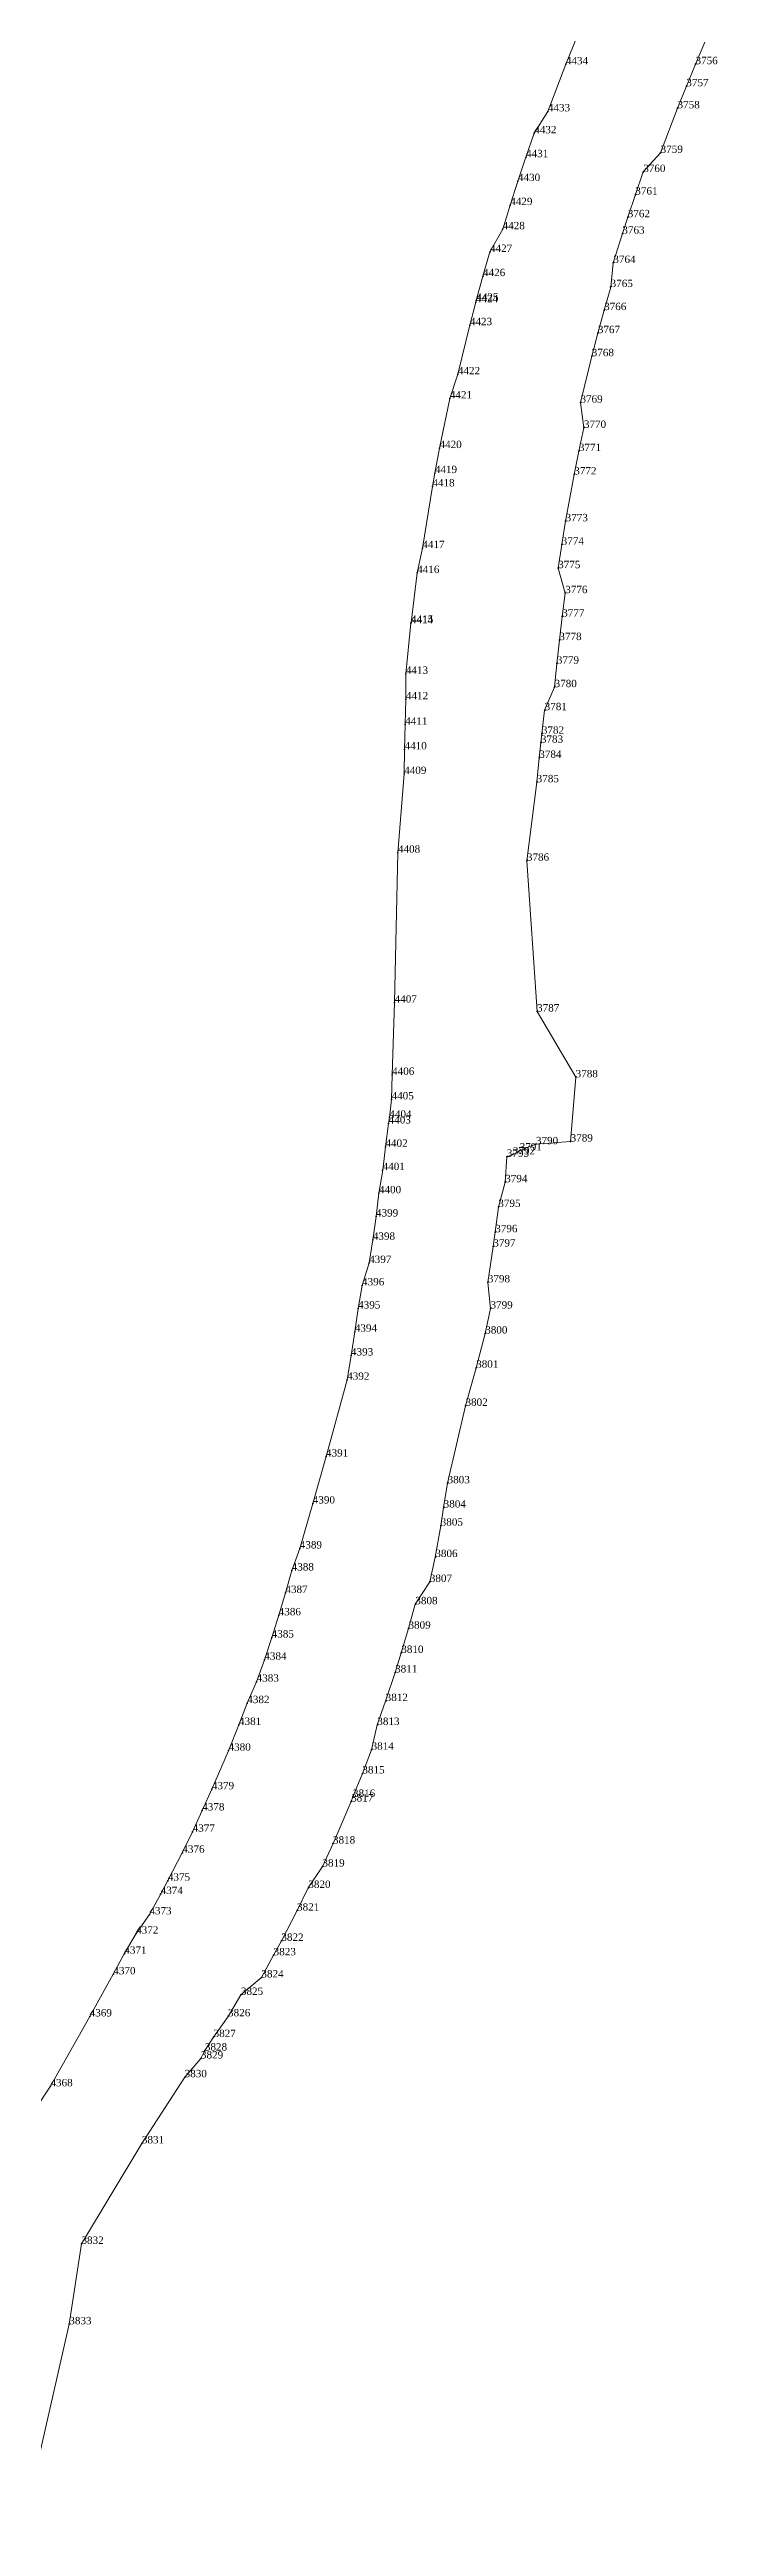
# Model space of a CAD drawing. Header units: metres. Extents: x 543554 to 549226, y 1840763 to 1844579.
# Drawn here: x 548434.5 to 548489, y 1841430.2 to 1841632.3 of the extents above; entities that cross this region are included whole.
import ezdxf

# ---------------------------------------------------------------- set-up
doc = ezdxf.new("R2010")
doc.units = ezdxf.units.M
doc.header["$MEASUREMENT"] = 0
for name, color, linetype, lineweight in [('Level 12', 7, 'Continuous', 0), ('Level 30', 7, 'Continuous', 0), ('Level 7', 7, 'Continuous', 0)]:
    doc.layers.add(name, color=color, linetype=linetype, lineweight=lineweight)
doc.styles.add('Style-Vntime', font='Vntime.shx')

# ---------------------------------------------------------------- blocks, each defined once
blk = doc.blocks.new('DDCT')
at = {"layer": 'Level 7', "color": 3, "linetype": 'Continuous', "lineweight": 30}
blk.add_point((0, 0), dxfattribs=at)
blk = doc.blocks.new('SHMIA_3755')
at = {"layer": 'Level 12', "color": 2, "linetype": 'Continuous', "lineweight": 0, "style": 'Style-Vntime'}
blk.add_text('3756', height=0.6, dxfattribs=at).set_placement((0, 0))
blk = doc.blocks.new('SHMIA_3756')
at = {"layer": 'Level 12', "color": 2, "linetype": 'Continuous', "lineweight": 0, "style": 'Style-Vntime'}
blk.add_text('3757', height=0.6, dxfattribs=at).set_placement((0, 0))
blk = doc.blocks.new('SHMIA_3757')
at = {"layer": 'Level 12', "color": 2, "linetype": 'Continuous', "lineweight": 0, "style": 'Style-Vntime'}
blk.add_text('3758', height=0.6, dxfattribs=at).set_placement((0, 0))
blk = doc.blocks.new('SHMIA_3758')
at = {"layer": 'Level 12', "color": 2, "linetype": 'Continuous', "lineweight": 0, "style": 'Style-Vntime'}
blk.add_text('3759', height=0.6, dxfattribs=at).set_placement((0, 0))
blk = doc.blocks.new('SHMIA_3759')
at = {"layer": 'Level 12', "color": 2, "linetype": 'Continuous', "lineweight": 0, "style": 'Style-Vntime'}
blk.add_text('3760', height=0.6, dxfattribs=at).set_placement((0, 0))
blk = doc.blocks.new('SHMIA_3760')
at = {"layer": 'Level 12', "color": 2, "linetype": 'Continuous', "lineweight": 0, "style": 'Style-Vntime'}
blk.add_text('3761', height=0.6, dxfattribs=at).set_placement((0, 0))
blk = doc.blocks.new('SHMIA_3761')
at = {"layer": 'Level 12', "color": 2, "linetype": 'Continuous', "lineweight": 0, "style": 'Style-Vntime'}
blk.add_text('3762', height=0.6, dxfattribs=at).set_placement((0, 0))
blk = doc.blocks.new('SHMIA_3762')
at = {"layer": 'Level 12', "color": 2, "linetype": 'Continuous', "lineweight": 0, "style": 'Style-Vntime'}
blk.add_text('3763', height=0.6, dxfattribs=at).set_placement((0, 0))
blk = doc.blocks.new('SHMIA_3763')
at = {"layer": 'Level 12', "color": 2, "linetype": 'Continuous', "lineweight": 0, "style": 'Style-Vntime'}
blk.add_text('3764', height=0.6, dxfattribs=at).set_placement((0, 0))
blk = doc.blocks.new('SHMIA_3764')
at = {"layer": 'Level 12', "color": 2, "linetype": 'Continuous', "lineweight": 0, "style": 'Style-Vntime'}
blk.add_text('3765', height=0.6, dxfattribs=at).set_placement((0, 0))
blk = doc.blocks.new('SHMIA_3765')
at = {"layer": 'Level 12', "color": 2, "linetype": 'Continuous', "lineweight": 0, "style": 'Style-Vntime'}
blk.add_text('3766', height=0.6, dxfattribs=at).set_placement((0, 0))
blk = doc.blocks.new('SHMIA_3766')
at = {"layer": 'Level 12', "color": 2, "linetype": 'Continuous', "lineweight": 0, "style": 'Style-Vntime'}
blk.add_text('3767', height=0.6, dxfattribs=at).set_placement((0, 0))
blk = doc.blocks.new('SHMIA_3767')
at = {"layer": 'Level 12', "color": 2, "linetype": 'Continuous', "lineweight": 0, "style": 'Style-Vntime'}
blk.add_text('3768', height=0.6, dxfattribs=at).set_placement((0, 0))
blk = doc.blocks.new('SHMIA_3768')
at = {"layer": 'Level 12', "color": 2, "linetype": 'Continuous', "lineweight": 0, "style": 'Style-Vntime'}
blk.add_text('3769', height=0.6, dxfattribs=at).set_placement((0, 0))
blk = doc.blocks.new('SHMIA_3769')
at = {"layer": 'Level 12', "color": 2, "linetype": 'Continuous', "lineweight": 0, "style": 'Style-Vntime'}
blk.add_text('3770', height=0.6, dxfattribs=at).set_placement((0, 0))
blk = doc.blocks.new('SHMIA_3770')
at = {"layer": 'Level 12', "color": 2, "linetype": 'Continuous', "lineweight": 0, "style": 'Style-Vntime'}
blk.add_text('3771', height=0.6, dxfattribs=at).set_placement((0, 0))
blk = doc.blocks.new('SHMIA_3771')
at = {"layer": 'Level 12', "color": 2, "linetype": 'Continuous', "lineweight": 0, "style": 'Style-Vntime'}
blk.add_text('3772', height=0.6, dxfattribs=at).set_placement((0, 0))
blk = doc.blocks.new('SHMIA_3772')
at = {"layer": 'Level 12', "color": 2, "linetype": 'Continuous', "lineweight": 0, "style": 'Style-Vntime'}
blk.add_text('3773', height=0.6, dxfattribs=at).set_placement((0, 0))
blk = doc.blocks.new('SHMIA_3773')
at = {"layer": 'Level 12', "color": 2, "linetype": 'Continuous', "lineweight": 0, "style": 'Style-Vntime'}
blk.add_text('3774', height=0.6, dxfattribs=at).set_placement((0, 0))
blk = doc.blocks.new('SHMIA_3774')
at = {"layer": 'Level 12', "color": 2, "linetype": 'Continuous', "lineweight": 0, "style": 'Style-Vntime'}
blk.add_text('3775', height=0.6, dxfattribs=at).set_placement((0, 0))
blk = doc.blocks.new('SHMIA_3775')
at = {"layer": 'Level 12', "color": 2, "linetype": 'Continuous', "lineweight": 0, "style": 'Style-Vntime'}
blk.add_text('3776', height=0.6, dxfattribs=at).set_placement((0, 0))
blk = doc.blocks.new('SHMIA_3776')
at = {"layer": 'Level 12', "color": 2, "linetype": 'Continuous', "lineweight": 0, "style": 'Style-Vntime'}
blk.add_text('3777', height=0.6, dxfattribs=at).set_placement((0, 0))
blk = doc.blocks.new('SHMIA_3777')
at = {"layer": 'Level 12', "color": 2, "linetype": 'Continuous', "lineweight": 0, "style": 'Style-Vntime'}
blk.add_text('3778', height=0.6, dxfattribs=at).set_placement((0, 0))
blk = doc.blocks.new('SHMIA_3778')
at = {"layer": 'Level 12', "color": 2, "linetype": 'Continuous', "lineweight": 0, "style": 'Style-Vntime'}
blk.add_text('3779', height=0.6, dxfattribs=at).set_placement((0, 0))
blk = doc.blocks.new('SHMIA_3779')
at = {"layer": 'Level 12', "color": 2, "linetype": 'Continuous', "lineweight": 0, "style": 'Style-Vntime'}
blk.add_text('3780', height=0.6, dxfattribs=at).set_placement((0, 0))
blk = doc.blocks.new('SHMIA_3780')
at = {"layer": 'Level 12', "color": 2, "linetype": 'Continuous', "lineweight": 0, "style": 'Style-Vntime'}
blk.add_text('3781', height=0.6, dxfattribs=at).set_placement((0, 0))
blk = doc.blocks.new('SHMIA_3781')
at = {"layer": 'Level 12', "color": 2, "linetype": 'Continuous', "lineweight": 0, "style": 'Style-Vntime'}
blk.add_text('3782', height=0.6, dxfattribs=at).set_placement((0, 0))
blk = doc.blocks.new('SHMIA_3782')
at = {"layer": 'Level 12', "color": 2, "linetype": 'Continuous', "lineweight": 0, "style": 'Style-Vntime'}
blk.add_text('3783', height=0.6, dxfattribs=at).set_placement((0, 0))
blk = doc.blocks.new('SHMIA_3783')
at = {"layer": 'Level 12', "color": 2, "linetype": 'Continuous', "lineweight": 0, "style": 'Style-Vntime'}
blk.add_text('3784', height=0.6, dxfattribs=at).set_placement((0, 0))
blk = doc.blocks.new('SHMIA_3784')
at = {"layer": 'Level 12', "color": 2, "linetype": 'Continuous', "lineweight": 0, "style": 'Style-Vntime'}
blk.add_text('3785', height=0.6, dxfattribs=at).set_placement((0, 0))
blk = doc.blocks.new('SHMIA_3785')
at = {"layer": 'Level 12', "color": 2, "linetype": 'Continuous', "lineweight": 0, "style": 'Style-Vntime'}
blk.add_text('3786', height=0.6, dxfattribs=at).set_placement((0, 0))
blk = doc.blocks.new('SHMIA_3786')
at = {"layer": 'Level 12', "color": 2, "linetype": 'Continuous', "lineweight": 0, "style": 'Style-Vntime'}
blk.add_text('3787', height=0.6, dxfattribs=at).set_placement((0, 0))
blk = doc.blocks.new('SHMIA_3787')
at = {"layer": 'Level 12', "color": 2, "linetype": 'Continuous', "lineweight": 0, "style": 'Style-Vntime'}
blk.add_text('3788', height=0.6, dxfattribs=at).set_placement((0, 0))
blk = doc.blocks.new('SHMIA_3788')
at = {"layer": 'Level 12', "color": 2, "linetype": 'Continuous', "lineweight": 0, "style": 'Style-Vntime'}
blk.add_text('3789', height=0.6, dxfattribs=at).set_placement((0, 0))
blk = doc.blocks.new('SHMIA_3789')
at = {"layer": 'Level 12', "color": 2, "linetype": 'Continuous', "lineweight": 0, "style": 'Style-Vntime'}
blk.add_text('3790', height=0.6, dxfattribs=at).set_placement((0, 0))
blk = doc.blocks.new('SHMIA_3790')
at = {"layer": 'Level 12', "color": 2, "linetype": 'Continuous', "lineweight": 0, "style": 'Style-Vntime'}
blk.add_text('3791', height=0.6, dxfattribs=at).set_placement((0, 0))
blk = doc.blocks.new('SHMIA_3791')
at = {"layer": 'Level 12', "color": 2, "linetype": 'Continuous', "lineweight": 0, "style": 'Style-Vntime'}
blk.add_text('3792', height=0.6, dxfattribs=at).set_placement((0, 0))
blk = doc.blocks.new('SHMIA_3792')
at = {"layer": 'Level 12', "color": 2, "linetype": 'Continuous', "lineweight": 0, "style": 'Style-Vntime'}
blk.add_text('3793', height=0.6, dxfattribs=at).set_placement((0, 0))
blk = doc.blocks.new('SHMIA_3793')
at = {"layer": 'Level 12', "color": 2, "linetype": 'Continuous', "lineweight": 0, "style": 'Style-Vntime'}
blk.add_text('3794', height=0.6, dxfattribs=at).set_placement((0, 0))
blk = doc.blocks.new('SHMIA_3794')
at = {"layer": 'Level 12', "color": 2, "linetype": 'Continuous', "lineweight": 0, "style": 'Style-Vntime'}
blk.add_text('3795', height=0.6, dxfattribs=at).set_placement((0, 0))
blk = doc.blocks.new('SHMIA_3795')
at = {"layer": 'Level 12', "color": 2, "linetype": 'Continuous', "lineweight": 0, "style": 'Style-Vntime'}
blk.add_text('3796', height=0.6, dxfattribs=at).set_placement((0, 0))
blk = doc.blocks.new('SHMIA_3796')
at = {"layer": 'Level 12', "color": 2, "linetype": 'Continuous', "lineweight": 0, "style": 'Style-Vntime'}
blk.add_text('3797', height=0.6, dxfattribs=at).set_placement((0, 0))
blk = doc.blocks.new('SHMIA_3797')
at = {"layer": 'Level 12', "color": 2, "linetype": 'Continuous', "lineweight": 0, "style": 'Style-Vntime'}
blk.add_text('3798', height=0.6, dxfattribs=at).set_placement((0, 0))
blk = doc.blocks.new('SHMIA_3798')
at = {"layer": 'Level 12', "color": 2, "linetype": 'Continuous', "lineweight": 0, "style": 'Style-Vntime'}
blk.add_text('3799', height=0.6, dxfattribs=at).set_placement((0, 0))
blk = doc.blocks.new('SHMIA_3799')
at = {"layer": 'Level 12', "color": 2, "linetype": 'Continuous', "lineweight": 0, "style": 'Style-Vntime'}
blk.add_text('3800', height=0.6, dxfattribs=at).set_placement((0, 0))
blk = doc.blocks.new('SHMIA_3800')
at = {"layer": 'Level 12', "color": 2, "linetype": 'Continuous', "lineweight": 0, "style": 'Style-Vntime'}
blk.add_text('3801', height=0.6, dxfattribs=at).set_placement((0, 0))
blk = doc.blocks.new('SHMIA_3801')
at = {"layer": 'Level 12', "color": 2, "linetype": 'Continuous', "lineweight": 0, "style": 'Style-Vntime'}
blk.add_text('3802', height=0.6, dxfattribs=at).set_placement((0, 0))
blk = doc.blocks.new('SHMIA_3802')
at = {"layer": 'Level 12', "color": 2, "linetype": 'Continuous', "lineweight": 0, "style": 'Style-Vntime'}
blk.add_text('3803', height=0.6, dxfattribs=at).set_placement((0, 0))
blk = doc.blocks.new('SHMIA_3803')
at = {"layer": 'Level 12', "color": 2, "linetype": 'Continuous', "lineweight": 0, "style": 'Style-Vntime'}
blk.add_text('3804', height=0.6, dxfattribs=at).set_placement((0, 0))
blk = doc.blocks.new('SHMIA_3804')
at = {"layer": 'Level 12', "color": 2, "linetype": 'Continuous', "lineweight": 0, "style": 'Style-Vntime'}
blk.add_text('3805', height=0.6, dxfattribs=at).set_placement((0, 0))
blk = doc.blocks.new('SHMIA_3805')
at = {"layer": 'Level 12', "color": 2, "linetype": 'Continuous', "lineweight": 0, "style": 'Style-Vntime'}
blk.add_text('3806', height=0.6, dxfattribs=at).set_placement((0, 0))
blk = doc.blocks.new('SHMIA_3806')
at = {"layer": 'Level 12', "color": 2, "linetype": 'Continuous', "lineweight": 0, "style": 'Style-Vntime'}
blk.add_text('3807', height=0.6, dxfattribs=at).set_placement((0, 0))
blk = doc.blocks.new('SHMIA_3807')
at = {"layer": 'Level 12', "color": 2, "linetype": 'Continuous', "lineweight": 0, "style": 'Style-Vntime'}
blk.add_text('3808', height=0.6, dxfattribs=at).set_placement((0, 0))
blk = doc.blocks.new('SHMIA_3808')
at = {"layer": 'Level 12', "color": 2, "linetype": 'Continuous', "lineweight": 0, "style": 'Style-Vntime'}
blk.add_text('3809', height=0.6, dxfattribs=at).set_placement((0, 0))
blk = doc.blocks.new('SHMIA_3809')
at = {"layer": 'Level 12', "color": 2, "linetype": 'Continuous', "lineweight": 0, "style": 'Style-Vntime'}
blk.add_text('3810', height=0.6, dxfattribs=at).set_placement((0, 0))
blk = doc.blocks.new('SHMIA_3810')
at = {"layer": 'Level 12', "color": 2, "linetype": 'Continuous', "lineweight": 0, "style": 'Style-Vntime'}
blk.add_text('3811', height=0.6, dxfattribs=at).set_placement((0, 0))
blk = doc.blocks.new('SHMIA_3811')
at = {"layer": 'Level 12', "color": 2, "linetype": 'Continuous', "lineweight": 0, "style": 'Style-Vntime'}
blk.add_text('3812', height=0.6, dxfattribs=at).set_placement((0, 0))
blk = doc.blocks.new('SHMIA_3812')
at = {"layer": 'Level 12', "color": 2, "linetype": 'Continuous', "lineweight": 0, "style": 'Style-Vntime'}
blk.add_text('3813', height=0.6, dxfattribs=at).set_placement((0, 0))
blk = doc.blocks.new('SHMIA_3813')
at = {"layer": 'Level 12', "color": 2, "linetype": 'Continuous', "lineweight": 0, "style": 'Style-Vntime'}
blk.add_text('3814', height=0.6, dxfattribs=at).set_placement((0, 0))
blk = doc.blocks.new('SHMIA_3814')
at = {"layer": 'Level 12', "color": 2, "linetype": 'Continuous', "lineweight": 0, "style": 'Style-Vntime'}
blk.add_text('3815', height=0.6, dxfattribs=at).set_placement((0, 0))
blk = doc.blocks.new('SHMIA_3815')
at = {"layer": 'Level 12', "color": 2, "linetype": 'Continuous', "lineweight": 0, "style": 'Style-Vntime'}
blk.add_text('3816', height=0.6, dxfattribs=at).set_placement((0, 0))
blk = doc.blocks.new('SHMIA_3816')
at = {"layer": 'Level 12', "color": 2, "linetype": 'Continuous', "lineweight": 0, "style": 'Style-Vntime'}
blk.add_text('3817', height=0.6, dxfattribs=at).set_placement((0, 0))
blk = doc.blocks.new('SHMIA_3817')
at = {"layer": 'Level 12', "color": 2, "linetype": 'Continuous', "lineweight": 0, "style": 'Style-Vntime'}
blk.add_text('3818', height=0.6, dxfattribs=at).set_placement((0, 0))
blk = doc.blocks.new('SHMIA_3818')
at = {"layer": 'Level 12', "color": 2, "linetype": 'Continuous', "lineweight": 0, "style": 'Style-Vntime'}
blk.add_text('3819', height=0.6, dxfattribs=at).set_placement((0, 0))
blk = doc.blocks.new('SHMIA_3819')
at = {"layer": 'Level 12', "color": 2, "linetype": 'Continuous', "lineweight": 0, "style": 'Style-Vntime'}
blk.add_text('3820', height=0.6, dxfattribs=at).set_placement((0, 0))
blk = doc.blocks.new('SHMIA_3820')
at = {"layer": 'Level 12', "color": 2, "linetype": 'Continuous', "lineweight": 0, "style": 'Style-Vntime'}
blk.add_text('3821', height=0.6, dxfattribs=at).set_placement((0, 0))
blk = doc.blocks.new('SHMIA_3821')
at = {"layer": 'Level 12', "color": 2, "linetype": 'Continuous', "lineweight": 0, "style": 'Style-Vntime'}
blk.add_text('3822', height=0.6, dxfattribs=at).set_placement((0, 0))
blk = doc.blocks.new('SHMIA_3822')
at = {"layer": 'Level 12', "color": 2, "linetype": 'Continuous', "lineweight": 0, "style": 'Style-Vntime'}
blk.add_text('3823', height=0.6, dxfattribs=at).set_placement((0, 0))
blk = doc.blocks.new('SHMIA_3823')
at = {"layer": 'Level 12', "color": 2, "linetype": 'Continuous', "lineweight": 0, "style": 'Style-Vntime'}
blk.add_text('3824', height=0.6, dxfattribs=at).set_placement((0, 0))
blk = doc.blocks.new('SHMIA_3824')
at = {"layer": 'Level 12', "color": 2, "linetype": 'Continuous', "lineweight": 0, "style": 'Style-Vntime'}
blk.add_text('3825', height=0.6, dxfattribs=at).set_placement((0, 0))
blk = doc.blocks.new('SHMIA_3825')
at = {"layer": 'Level 12', "color": 2, "linetype": 'Continuous', "lineweight": 0, "style": 'Style-Vntime'}
blk.add_text('3826', height=0.6, dxfattribs=at).set_placement((0, 0))
blk = doc.blocks.new('SHMIA_3826')
at = {"layer": 'Level 12', "color": 2, "linetype": 'Continuous', "lineweight": 0, "style": 'Style-Vntime'}
blk.add_text('3827', height=0.6, dxfattribs=at).set_placement((0, 0))
blk = doc.blocks.new('SHMIA_3827')
at = {"layer": 'Level 12', "color": 2, "linetype": 'Continuous', "lineweight": 0, "style": 'Style-Vntime'}
blk.add_text('3828', height=0.6, dxfattribs=at).set_placement((0, 0))
blk = doc.blocks.new('SHMIA_3828')
at = {"layer": 'Level 12', "color": 2, "linetype": 'Continuous', "lineweight": 0, "style": 'Style-Vntime'}
blk.add_text('3829', height=0.6, dxfattribs=at).set_placement((0, 0))
blk = doc.blocks.new('SHMIA_3829')
at = {"layer": 'Level 12', "color": 2, "linetype": 'Continuous', "lineweight": 0, "style": 'Style-Vntime'}
blk.add_text('3830', height=0.6, dxfattribs=at).set_placement((0, 0))
blk = doc.blocks.new('SHMIA_3830')
at = {"layer": 'Level 12', "color": 2, "linetype": 'Continuous', "lineweight": 0, "style": 'Style-Vntime'}
blk.add_text('3831', height=0.6, dxfattribs=at).set_placement((0, 0))
blk = doc.blocks.new('SHMIA_3831')
at = {"layer": 'Level 12', "color": 2, "linetype": 'Continuous', "lineweight": 0, "style": 'Style-Vntime'}
blk.add_text('3832', height=0.6, dxfattribs=at).set_placement((0, 0))
blk = doc.blocks.new('SHMIA_3832')
at = {"layer": 'Level 12', "color": 2, "linetype": 'Continuous', "lineweight": 0, "style": 'Style-Vntime'}
blk.add_text('3833', height=0.6, dxfattribs=at).set_placement((0, 0))
blk = doc.blocks.new('SHMIA_4367')
at = {"layer": 'Level 12', "color": 2, "linetype": 'Continuous', "lineweight": 0, "style": 'Style-Vntime'}
blk.add_text('4368', height=0.6, dxfattribs=at).set_placement((0, 0))
blk = doc.blocks.new('SHMIA_4368')
at = {"layer": 'Level 12', "color": 2, "linetype": 'Continuous', "lineweight": 0, "style": 'Style-Vntime'}
blk.add_text('4369', height=0.6, dxfattribs=at).set_placement((0, 0))
blk = doc.blocks.new('SHMIA_4369')
at = {"layer": 'Level 12', "color": 2, "linetype": 'Continuous', "lineweight": 0, "style": 'Style-Vntime'}
blk.add_text('4370', height=0.6, dxfattribs=at).set_placement((0, 0))
blk = doc.blocks.new('SHMIA_4370')
at = {"layer": 'Level 12', "color": 2, "linetype": 'Continuous', "lineweight": 0, "style": 'Style-Vntime'}
blk.add_text('4371', height=0.6, dxfattribs=at).set_placement((0, 0))
blk = doc.blocks.new('SHMIA_4371')
at = {"layer": 'Level 12', "color": 2, "linetype": 'Continuous', "lineweight": 0, "style": 'Style-Vntime'}
blk.add_text('4372', height=0.6, dxfattribs=at).set_placement((0, 0))
blk = doc.blocks.new('SHMIA_4372')
at = {"layer": 'Level 12', "color": 2, "linetype": 'Continuous', "lineweight": 0, "style": 'Style-Vntime'}
blk.add_text('4373', height=0.6, dxfattribs=at).set_placement((0, 0))
blk = doc.blocks.new('SHMIA_4373')
at = {"layer": 'Level 12', "color": 2, "linetype": 'Continuous', "lineweight": 0, "style": 'Style-Vntime'}
blk.add_text('4374', height=0.6, dxfattribs=at).set_placement((0, 0))
blk = doc.blocks.new('SHMIA_4374')
at = {"layer": 'Level 12', "color": 2, "linetype": 'Continuous', "lineweight": 0, "style": 'Style-Vntime'}
blk.add_text('4375', height=0.6, dxfattribs=at).set_placement((0, 0))
blk = doc.blocks.new('SHMIA_4375')
at = {"layer": 'Level 12', "color": 2, "linetype": 'Continuous', "lineweight": 0, "style": 'Style-Vntime'}
blk.add_text('4376', height=0.6, dxfattribs=at).set_placement((0, 0))
blk = doc.blocks.new('SHMIA_4376')
at = {"layer": 'Level 12', "color": 2, "linetype": 'Continuous', "lineweight": 0, "style": 'Style-Vntime'}
blk.add_text('4377', height=0.6, dxfattribs=at).set_placement((0, 0))
blk = doc.blocks.new('SHMIA_4377')
at = {"layer": 'Level 12', "color": 2, "linetype": 'Continuous', "lineweight": 0, "style": 'Style-Vntime'}
blk.add_text('4378', height=0.6, dxfattribs=at).set_placement((0, 0))
blk = doc.blocks.new('SHMIA_4378')
at = {"layer": 'Level 12', "color": 2, "linetype": 'Continuous', "lineweight": 0, "style": 'Style-Vntime'}
blk.add_text('4379', height=0.6, dxfattribs=at).set_placement((0, 0))
blk = doc.blocks.new('SHMIA_4379')
at = {"layer": 'Level 12', "color": 2, "linetype": 'Continuous', "lineweight": 0, "style": 'Style-Vntime'}
blk.add_text('4380', height=0.6, dxfattribs=at).set_placement((0, 0))
blk = doc.blocks.new('SHMIA_4380')
at = {"layer": 'Level 12', "color": 2, "linetype": 'Continuous', "lineweight": 0, "style": 'Style-Vntime'}
blk.add_text('4381', height=0.6, dxfattribs=at).set_placement((0, 0))
blk = doc.blocks.new('SHMIA_4381')
at = {"layer": 'Level 12', "color": 2, "linetype": 'Continuous', "lineweight": 0, "style": 'Style-Vntime'}
blk.add_text('4382', height=0.6, dxfattribs=at).set_placement((0, 0))
blk = doc.blocks.new('SHMIA_4382')
at = {"layer": 'Level 12', "color": 2, "linetype": 'Continuous', "lineweight": 0, "style": 'Style-Vntime'}
blk.add_text('4383', height=0.6, dxfattribs=at).set_placement((0, 0))
blk = doc.blocks.new('SHMIA_4383')
at = {"layer": 'Level 12', "color": 2, "linetype": 'Continuous', "lineweight": 0, "style": 'Style-Vntime'}
blk.add_text('4384', height=0.6, dxfattribs=at).set_placement((0, 0))
blk = doc.blocks.new('SHMIA_4384')
at = {"layer": 'Level 12', "color": 2, "linetype": 'Continuous', "lineweight": 0, "style": 'Style-Vntime'}
blk.add_text('4385', height=0.6, dxfattribs=at).set_placement((0, 0))
blk = doc.blocks.new('SHMIA_4385')
at = {"layer": 'Level 12', "color": 2, "linetype": 'Continuous', "lineweight": 0, "style": 'Style-Vntime'}
blk.add_text('4386', height=0.6, dxfattribs=at).set_placement((0, 0))
blk = doc.blocks.new('SHMIA_4386')
at = {"layer": 'Level 12', "color": 2, "linetype": 'Continuous', "lineweight": 0, "style": 'Style-Vntime'}
blk.add_text('4387', height=0.6, dxfattribs=at).set_placement((0, 0))
blk = doc.blocks.new('SHMIA_4387')
at = {"layer": 'Level 12', "color": 2, "linetype": 'Continuous', "lineweight": 0, "style": 'Style-Vntime'}
blk.add_text('4388', height=0.6, dxfattribs=at).set_placement((0, 0))
blk = doc.blocks.new('SHMIA_4388')
at = {"layer": 'Level 12', "color": 2, "linetype": 'Continuous', "lineweight": 0, "style": 'Style-Vntime'}
blk.add_text('4389', height=0.6, dxfattribs=at).set_placement((0, 0))
blk = doc.blocks.new('SHMIA_4389')
at = {"layer": 'Level 12', "color": 2, "linetype": 'Continuous', "lineweight": 0, "style": 'Style-Vntime'}
blk.add_text('4390', height=0.6, dxfattribs=at).set_placement((0, 0))
blk = doc.blocks.new('SHMIA_4390')
at = {"layer": 'Level 12', "color": 2, "linetype": 'Continuous', "lineweight": 0, "style": 'Style-Vntime'}
blk.add_text('4391', height=0.6, dxfattribs=at).set_placement((0, 0))
blk = doc.blocks.new('SHMIA_4391')
at = {"layer": 'Level 12', "color": 2, "linetype": 'Continuous', "lineweight": 0, "style": 'Style-Vntime'}
blk.add_text('4392', height=0.6, dxfattribs=at).set_placement((0, 0))
blk = doc.blocks.new('SHMIA_4392')
at = {"layer": 'Level 12', "color": 2, "linetype": 'Continuous', "lineweight": 0, "style": 'Style-Vntime'}
blk.add_text('4393', height=0.6, dxfattribs=at).set_placement((0, 0))
blk = doc.blocks.new('SHMIA_4393')
at = {"layer": 'Level 12', "color": 2, "linetype": 'Continuous', "lineweight": 0, "style": 'Style-Vntime'}
blk.add_text('4394', height=0.6, dxfattribs=at).set_placement((0, 0))
blk = doc.blocks.new('SHMIA_4394')
at = {"layer": 'Level 12', "color": 2, "linetype": 'Continuous', "lineweight": 0, "style": 'Style-Vntime'}
blk.add_text('4395', height=0.6, dxfattribs=at).set_placement((0, 0))
blk = doc.blocks.new('SHMIA_4395')
at = {"layer": 'Level 12', "color": 2, "linetype": 'Continuous', "lineweight": 0, "style": 'Style-Vntime'}
blk.add_text('4396', height=0.6, dxfattribs=at).set_placement((0, 0))
blk = doc.blocks.new('SHMIA_4396')
at = {"layer": 'Level 12', "color": 2, "linetype": 'Continuous', "lineweight": 0, "style": 'Style-Vntime'}
blk.add_text('4397', height=0.6, dxfattribs=at).set_placement((0, 0))
blk = doc.blocks.new('SHMIA_4397')
at = {"layer": 'Level 12', "color": 2, "linetype": 'Continuous', "lineweight": 0, "style": 'Style-Vntime'}
blk.add_text('4398', height=0.6, dxfattribs=at).set_placement((0, 0))
blk = doc.blocks.new('SHMIA_4398')
at = {"layer": 'Level 12', "color": 2, "linetype": 'Continuous', "lineweight": 0, "style": 'Style-Vntime'}
blk.add_text('4399', height=0.6, dxfattribs=at).set_placement((0, 0))
blk = doc.blocks.new('SHMIA_4399')
at = {"layer": 'Level 12', "color": 2, "linetype": 'Continuous', "lineweight": 0, "style": 'Style-Vntime'}
blk.add_text('4400', height=0.6, dxfattribs=at).set_placement((0, 0))
blk = doc.blocks.new('SHMIA_4400')
at = {"layer": 'Level 12', "color": 2, "linetype": 'Continuous', "lineweight": 0, "style": 'Style-Vntime'}
blk.add_text('4401', height=0.6, dxfattribs=at).set_placement((0, 0))
blk = doc.blocks.new('SHMIA_4401')
at = {"layer": 'Level 12', "color": 2, "linetype": 'Continuous', "lineweight": 0, "style": 'Style-Vntime'}
blk.add_text('4402', height=0.6, dxfattribs=at).set_placement((0, 0))
blk = doc.blocks.new('SHMIA_4402')
at = {"layer": 'Level 12', "color": 2, "linetype": 'Continuous', "lineweight": 0, "style": 'Style-Vntime'}
blk.add_text('4403', height=0.6, dxfattribs=at).set_placement((0, 0))
blk = doc.blocks.new('SHMIA_4403')
at = {"layer": 'Level 12', "color": 2, "linetype": 'Continuous', "lineweight": 0, "style": 'Style-Vntime'}
blk.add_text('4404', height=0.6, dxfattribs=at).set_placement((0, 0))
blk = doc.blocks.new('SHMIA_4404')
at = {"layer": 'Level 12', "color": 2, "linetype": 'Continuous', "lineweight": 0, "style": 'Style-Vntime'}
blk.add_text('4405', height=0.6, dxfattribs=at).set_placement((0, 0))
blk = doc.blocks.new('SHMIA_4405')
at = {"layer": 'Level 12', "color": 2, "linetype": 'Continuous', "lineweight": 0, "style": 'Style-Vntime'}
blk.add_text('4406', height=0.6, dxfattribs=at).set_placement((0, 0))
blk = doc.blocks.new('SHMIA_4406')
at = {"layer": 'Level 12', "color": 2, "linetype": 'Continuous', "lineweight": 0, "style": 'Style-Vntime'}
blk.add_text('4407', height=0.6, dxfattribs=at).set_placement((0, 0))
blk = doc.blocks.new('SHMIA_4407')
at = {"layer": 'Level 12', "color": 2, "linetype": 'Continuous', "lineweight": 0, "style": 'Style-Vntime'}
blk.add_text('4408', height=0.6, dxfattribs=at).set_placement((0, 0))
blk = doc.blocks.new('SHMIA_4408')
at = {"layer": 'Level 12', "color": 2, "linetype": 'Continuous', "lineweight": 0, "style": 'Style-Vntime'}
blk.add_text('4409', height=0.6, dxfattribs=at).set_placement((0, 0))
blk = doc.blocks.new('SHMIA_4409')
at = {"layer": 'Level 12', "color": 2, "linetype": 'Continuous', "lineweight": 0, "style": 'Style-Vntime'}
blk.add_text('4410', height=0.6, dxfattribs=at).set_placement((0, 0))
blk = doc.blocks.new('SHMIA_4410')
at = {"layer": 'Level 12', "color": 2, "linetype": 'Continuous', "lineweight": 0, "style": 'Style-Vntime'}
blk.add_text('4411', height=0.6, dxfattribs=at).set_placement((0, 0))
blk = doc.blocks.new('SHMIA_4411')
at = {"layer": 'Level 12', "color": 2, "linetype": 'Continuous', "lineweight": 0, "style": 'Style-Vntime'}
blk.add_text('4412', height=0.6, dxfattribs=at).set_placement((0, 0))
blk = doc.blocks.new('SHMIA_4412')
at = {"layer": 'Level 12', "color": 2, "linetype": 'Continuous', "lineweight": 0, "style": 'Style-Vntime'}
blk.add_text('4413', height=0.6, dxfattribs=at).set_placement((0, 0))
blk = doc.blocks.new('SHMIA_4413')
at = {"layer": 'Level 12', "color": 2, "linetype": 'Continuous', "lineweight": 0, "style": 'Style-Vntime'}
blk.add_text('4414', height=0.6, dxfattribs=at).set_placement((0, 0))
blk = doc.blocks.new('SHMIA_4414')
at = {"layer": 'Level 12', "color": 2, "linetype": 'Continuous', "lineweight": 0, "style": 'Style-Vntime'}
blk.add_text('4415', height=0.6, dxfattribs=at).set_placement((0, 0))
blk = doc.blocks.new('SHMIA_4415')
at = {"layer": 'Level 12', "color": 2, "linetype": 'Continuous', "lineweight": 0, "style": 'Style-Vntime'}
blk.add_text('4416', height=0.6, dxfattribs=at).set_placement((0, 0))
blk = doc.blocks.new('SHMIA_4416')
at = {"layer": 'Level 12', "color": 2, "linetype": 'Continuous', "lineweight": 0, "style": 'Style-Vntime'}
blk.add_text('4417', height=0.6, dxfattribs=at).set_placement((0, 0))
blk = doc.blocks.new('SHMIA_4417')
at = {"layer": 'Level 12', "color": 2, "linetype": 'Continuous', "lineweight": 0, "style": 'Style-Vntime'}
blk.add_text('4418', height=0.6, dxfattribs=at).set_placement((0, 0))
blk = doc.blocks.new('SHMIA_4418')
at = {"layer": 'Level 12', "color": 2, "linetype": 'Continuous', "lineweight": 0, "style": 'Style-Vntime'}
blk.add_text('4419', height=0.6, dxfattribs=at).set_placement((0, 0))
blk = doc.blocks.new('SHMIA_4419')
at = {"layer": 'Level 12', "color": 2, "linetype": 'Continuous', "lineweight": 0, "style": 'Style-Vntime'}
blk.add_text('4420', height=0.6, dxfattribs=at).set_placement((0, 0))
blk = doc.blocks.new('SHMIA_4420')
at = {"layer": 'Level 12', "color": 2, "linetype": 'Continuous', "lineweight": 0, "style": 'Style-Vntime'}
blk.add_text('4421', height=0.6, dxfattribs=at).set_placement((0, 0))
blk = doc.blocks.new('SHMIA_4421')
at = {"layer": 'Level 12', "color": 2, "linetype": 'Continuous', "lineweight": 0, "style": 'Style-Vntime'}
blk.add_text('4422', height=0.6, dxfattribs=at).set_placement((0, 0))
blk = doc.blocks.new('SHMIA_4422')
at = {"layer": 'Level 12', "color": 2, "linetype": 'Continuous', "lineweight": 0, "style": 'Style-Vntime'}
blk.add_text('4423', height=0.6, dxfattribs=at).set_placement((0, 0))
blk = doc.blocks.new('SHMIA_4423')
at = {"layer": 'Level 12', "color": 2, "linetype": 'Continuous', "lineweight": 0, "style": 'Style-Vntime'}
blk.add_text('4424', height=0.6, dxfattribs=at).set_placement((0, 0))
blk = doc.blocks.new('SHMIA_4424')
at = {"layer": 'Level 12', "color": 2, "linetype": 'Continuous', "lineweight": 0, "style": 'Style-Vntime'}
blk.add_text('4425', height=0.6, dxfattribs=at).set_placement((0, 0))
blk = doc.blocks.new('SHMIA_4425')
at = {"layer": 'Level 12', "color": 2, "linetype": 'Continuous', "lineweight": 0, "style": 'Style-Vntime'}
blk.add_text('4426', height=0.6, dxfattribs=at).set_placement((0, 0))
blk = doc.blocks.new('SHMIA_4426')
at = {"layer": 'Level 12', "color": 2, "linetype": 'Continuous', "lineweight": 0, "style": 'Style-Vntime'}
blk.add_text('4427', height=0.6, dxfattribs=at).set_placement((0, 0))
blk = doc.blocks.new('SHMIA_4427')
at = {"layer": 'Level 12', "color": 2, "linetype": 'Continuous', "lineweight": 0, "style": 'Style-Vntime'}
blk.add_text('4428', height=0.6, dxfattribs=at).set_placement((0, 0))
blk = doc.blocks.new('SHMIA_4428')
at = {"layer": 'Level 12', "color": 2, "linetype": 'Continuous', "lineweight": 0, "style": 'Style-Vntime'}
blk.add_text('4429', height=0.6, dxfattribs=at).set_placement((0, 0))
blk = doc.blocks.new('SHMIA_4429')
at = {"layer": 'Level 12', "color": 2, "linetype": 'Continuous', "lineweight": 0, "style": 'Style-Vntime'}
blk.add_text('4430', height=0.6, dxfattribs=at).set_placement((0, 0))
blk = doc.blocks.new('SHMIA_4430')
at = {"layer": 'Level 12', "color": 2, "linetype": 'Continuous', "lineweight": 0, "style": 'Style-Vntime'}
blk.add_text('4431', height=0.6, dxfattribs=at).set_placement((0, 0))
blk = doc.blocks.new('SHMIA_4431')
at = {"layer": 'Level 12', "color": 2, "linetype": 'Continuous', "lineweight": 0, "style": 'Style-Vntime'}
blk.add_text('4432', height=0.6, dxfattribs=at).set_placement((0, 0))
blk = doc.blocks.new('SHMIA_4432')
at = {"layer": 'Level 12', "color": 2, "linetype": 'Continuous', "lineweight": 0, "style": 'Style-Vntime'}
blk.add_text('4433', height=0.6, dxfattribs=at).set_placement((0, 0))
blk = doc.blocks.new('SHMIA_4433')
at = {"layer": 'Level 12', "color": 2, "linetype": 'Continuous', "lineweight": 0, "style": 'Style-Vntime'}
blk.add_text('4434', height=0.6, dxfattribs=at).set_placement((0, 0))

msp = doc.modelspace()

# ---------------------------------------------------------------- linework, layer by layer
at = {"layer": 'Level 30', "color": 2, "linetype": 'Continuous', "lineweight": 0, "flags": 128}
for points in [[(548427.9706, 1841456.1912), (548434.5526, 1841466.0807), (548437.7536, 1841471.7779), (548439.6771, 1841475.2212), (548440.5756, 1841476.9002), (548441.535, 1841478.5401), (548442.6212, 1841480.1087), (548443.5419, 1841481.7734), (548444.1255, 1841482.8607), (548445.3061, 1841485.1441), (548446.1491, 1841486.8495), (548446.9276, 1841488.5853), (548447.7174, 1841490.3152), (548449.0754, 1841493.4678), (548449.926, 1841495.5749), (548450.608, 1841497.3501), (548451.3722, 1841499.0963), (548451.9998, 1841500.8933), (548452.5997, 1841502.6997), (548453.1717, 1841504.5152), (548453.7158, 1841506.3393), (548454.2317, 1841508.1715), (548454.8917, 1841509.9672), (548455.9503, 1841513.6362), (548457.0299, 1841517.471), (548458.7552, 1841523.7389), (548459.0737, 1841525.7166), (548459.3826, 1841527.661), (548459.6548, 1841529.5546), (548459.9682, 1841531.4375), (548460.5543, 1841533.2749), (548460.8487, 1841535.1644), (548461.1128, 1841537.0585), (548461.3466, 1841538.9565), (548461.654, 1841540.8477), (548461.884, 1841542.7491), (548462.1407, 1841544.6511), (548462.2047, 1841545.1272), (548462.3841, 1841546.6189), (548462.4236, 1841548.6204), (548462.6305, 1841554.5197), (548462.8966, 1841566.7508), (548463.4054, 1841573.1761), (548463.4449, 1841575.1776), (548463.4877, 1841577.2047), (548463.5523, 1841579.2733), (548463.5425, 1841581.3508), (548463.961, 1841585.4705), (548463.9661, 1841585.5156), (548464.4734, 1841589.5795), (548464.8936, 1841591.6103), (548465.7101, 1841596.6377), (548465.9074, 1841597.7335), (548466.2919, 1841599.7664), (548467.1306, 1841603.8184), (548467.7946, 1841605.7884), (548468.7704, 1841609.8045), (548469.2573, 1841611.6712), (548469.2927, 1841611.8039), (548469.8378, 1841613.7972), (548470.4057, 1841615.7842), (548471.4441, 1841617.6282), (548472.0557, 1841619.5965), (548472.6896, 1841621.5577), (548473.346, 1841623.5116), (548474.0246, 1841625.4578), (548475.1343, 1841627.2457), (548476.5987, 1841631.0884), (548478.1504, 1841634.8966)], [(548487.9418, 1841632.8851), (548487.1773, 1841631.0975), (548486.4334, 1841629.3012), (548485.71, 1841627.4965), (548484.3254, 1841623.863), (548482.911, 1841622.3023), (548482.2678, 1841620.4577), (548481.6457, 1841618.606), (548481.2128, 1841617.2739), (548480.4654, 1841614.8819), (548480.2548, 1841612.9085), (548479.7193, 1841611.0342), (548479.2051, 1841609.154), (548478.7124, 1841607.2681), (548477.7919, 1841603.4799), (548478.0683, 1841601.424), (548477.6641, 1841599.5256), (548477.2816, 1841597.6227), (548476.5819, 1841593.8043), (548476.2649, 1841591.8894), (548475.9697, 1841589.9709), (548476.5459, 1841587.9335), (548476.2959, 1841586.0185), (548476.0679, 1841584.1008), (548475.8617, 1841582.1807), (548475.6776, 1841580.2582), (548474.8661, 1841578.3848), (548474.6399, 1841576.457), (548474.559, 1841575.7178), (548474.4291, 1841574.4895), (548474.2185, 1841572.4988), (548473.4192, 1841566.0917), (548474.2496, 1841553.7918), (548477.3987, 1841548.4218), (548476.9887, 1841543.1809), (548474.1581, 1841542.9566), (548472.831, 1841542.4455), (548472.2708, 1841542.1281), (548471.7822, 1841541.9301), (548471.6516, 1841539.8591), (548471.091, 1841537.8352), (548470.8381, 1841535.7815), (548470.6794, 1841534.6141), (548470.2337, 1841531.6874), (548470.4494, 1841529.5458), (548470.0234, 1841527.5114), (548469.2791, 1841524.721), (548468.4061, 1841521.6134), (548466.945, 1841515.2873), (548466.6264, 1841513.3095), (548466.3875, 1841511.8262), (548465.9451, 1841509.2694), (548465.5001, 1841507.2426), (548464.3163, 1841505.4154), (548463.7567, 1841503.4284), (548463.1667, 1841501.4502), (548462.6663, 1841499.8537), (548461.8958, 1841497.5223), (548461.2151, 1841495.5734), (548460.7451, 1841493.545), (548460.0034, 1841491.6143), (548459.2321, 1841489.6953), (548459.0783, 1841489.3226), (548457.6014, 1841485.8939), (548456.7423, 1841484.0125), (548455.5856, 1841482.2749), (548454.6711, 1841480.4249), (548453.3904, 1841477.9478), (548452.7574, 1841476.7683), (548451.7585, 1841474.9625), (548450.0943, 1841473.5444), (548449.0354, 1841471.7865), (548447.8635, 1841470.0991), (548447.1506, 1841468.9978), (548446.8268, 1841468.3499), (548445.5041, 1841466.8217), (548442.0135, 1841461.418), (548437.0829, 1841453.2178), (548436.0888, 1841446.6603), (548432.3227, 1841430.1587)]]:
    msp.add_lwpolyline(points, dxfattribs=at)

# ---------------------------------------------------------------- block references
at = {"layer": 'Level 12', "color": 2, "linetype": 'Continuous', "lineweight": 0}
for name, p in [('SHMIA_4433', (548476.6, 1841631.09)), ('SHMIA_3755', (548487.18, 1841631.1)), ('SHMIA_3756', (548486.43, 1841629.3)), ('SHMIA_4432', (548475.13, 1841627.25)), ('SHMIA_3757', (548485.71, 1841627.5)), ('SHMIA_4431', (548474.02, 1841625.46)), ('SHMIA_4430', (548473.35, 1841623.51)), ('SHMIA_3758', (548484.33, 1841623.86)), ('SHMIA_4429', (548472.69, 1841621.56)), ('SHMIA_3759', (548482.91, 1841622.3)), ('SHMIA_4428', (548472.06, 1841619.6)), ('SHMIA_3760', (548482.27, 1841620.46)), ('SHMIA_4427', (548471.44, 1841617.63)), ('SHMIA_3762', (548481.21, 1841617.27)), ('SHMIA_3761', (548481.65, 1841618.61)), ('SHMIA_4426', (548470.41, 1841615.78)), ('SHMIA_3763', (548480.47, 1841614.88)), ('SHMIA_4425', (548469.84, 1841613.8)), ('SHMIA_3764', (548480.25, 1841612.91)), ('SHMIA_4423', (548469.26, 1841611.67)), ('SHMIA_4424', (548469.29, 1841611.8)), ('SHMIA_3765', (548479.72, 1841611.03)), ('SHMIA_4422', (548468.77, 1841609.8)), ('SHMIA_3766', (548479.21, 1841609.15)), ('SHMIA_3767', (548478.71, 1841607.27)), ('SHMIA_4421', (548467.79, 1841605.79)), ('SHMIA_4420', (548467.13, 1841603.82)), ('SHMIA_3768', (548477.79, 1841603.48)), ('SHMIA_3769', (548478.07, 1841601.42)), ('SHMIA_4419', (548466.29, 1841599.77)), ('SHMIA_3770', (548477.66, 1841599.53)), ('SHMIA_4417', (548465.71, 1841596.64)), ('SHMIA_4418', (548465.91, 1841597.73)), ('SHMIA_3771', (548477.28, 1841597.62)), ('SHMIA_3772', (548476.58, 1841593.8)), ('SHMIA_4416', (548464.89, 1841591.61)), ('SHMIA_3773', (548476.26, 1841591.89)), ('SHMIA_4415', (548464.47, 1841589.58)), ('SHMIA_3774', (548475.97, 1841589.97)), ('SHMIA_3775', (548476.55, 1841587.93)), ('SHMIA_4413', (548463.96, 1841585.47)), ('SHMIA_4414', (548463.97, 1841585.52)), ('SHMIA_3776', (548476.3, 1841586.02)), ('SHMIA_3777', (548476.07, 1841584.1)), ('SHMIA_4412', (548463.54, 1841581.35)), ('SHMIA_3779', (548475.68, 1841580.26)), ('SHMIA_3778', (548475.86, 1841582.18)), ('SHMIA_4411', (548463.55, 1841579.27)), ('SHMIA_3780', (548474.87, 1841578.38)), ('SHMIA_4410', (548463.49, 1841577.2)), ('SHMIA_3781', (548474.64, 1841576.46)), ('SHMIA_4409', (548463.44, 1841575.18)), ('SHMIA_3783', (548474.43, 1841574.49)), ('SHMIA_3782', (548474.56, 1841575.72)), ('SHMIA_4408', (548463.41, 1841573.18)), ('SHMIA_3784', (548474.22, 1841572.5)), ('SHMIA_4407', (548462.9, 1841566.75)), ('SHMIA_3785', (548473.42, 1841566.09)), ('SHMIA_4406', (548462.63, 1841554.52)), ('SHMIA_3786', (548474.25, 1841553.79)), ('SHMIA_4405', (548462.42, 1841548.62)), ('SHMIA_3787', (548477.4, 1841548.42)), ('SHMIA_4404', (548462.38, 1841546.62)), ('SHMIA_4402', (548462.14, 1841544.65)), ('SHMIA_4403', (548462.2, 1841545.13)), ('SHMIA_4401', (548461.88, 1841542.75)), ('SHMIA_3792', (548471.78, 1841541.93)), ('SHMIA_3791', (548472.27, 1841542.13)), ('SHMIA_3790', (548472.83, 1841542.45)), ('SHMIA_3789', (548474.16, 1841542.96)), ('SHMIA_3788', (548476.99, 1841543.18)), ('SHMIA_4400', (548461.65, 1841540.85)), ('SHMIA_3793', (548471.65, 1841539.86)), ('SHMIA_4399', (548461.35, 1841538.96)), ('SHMIA_3794', (548471.09, 1841537.84)), ('SHMIA_4398', (548461.11, 1841537.06)), ('SHMIA_4397', (548460.85, 1841535.16)), ('SHMIA_3796', (548470.68, 1841534.61)), ('SHMIA_3795', (548470.84, 1841535.78)), ('SHMIA_4396', (548460.55, 1841533.27)), ('SHMIA_4395', (548459.97, 1841531.44)), ('SHMIA_3797', (548470.23, 1841531.69)), ('SHMIA_4394', (548459.65, 1841529.55)), ('SHMIA_3798', (548470.45, 1841529.55)), ('SHMIA_4392', (548459.07, 1841525.72)), ('SHMIA_4393', (548459.38, 1841527.66)), ('SHMIA_3799', (548470.02, 1841527.51)), ('SHMIA_4391', (548458.76, 1841523.74)), ('SHMIA_3800', (548469.28, 1841524.72)), ('SHMIA_3801', (548468.41, 1841521.61)), ('SHMIA_4390', (548457.03, 1841517.47)), ('SHMIA_4389', (548455.95, 1841513.64)), ('SHMIA_3802', (548466.95, 1841515.29)), ('SHMIA_3804', (548466.39, 1841511.83)), ('SHMIA_3803', (548466.63, 1841513.31)), ('SHMIA_4388', (548454.89, 1841509.97)), ('SHMIA_4387', (548454.23, 1841508.17)), ('SHMIA_3805', (548465.95, 1841509.27)), ('SHMIA_4386', (548453.72, 1841506.34)), ('SHMIA_3806', (548465.5, 1841507.24)), ('SHMIA_4385', (548453.17, 1841504.52)), ('SHMIA_3807', (548464.32, 1841505.42)), ('SHMIA_4384', (548452.6, 1841502.7)), ('SHMIA_3809', (548463.17, 1841501.45)), ('SHMIA_3808', (548463.76, 1841503.43)), ('SHMIA_4383', (548452, 1841500.89)), ('SHMIA_3810', (548462.67, 1841499.85)), ('SHMIA_4382', (548451.37, 1841499.1)), ('SHMIA_3811', (548461.9, 1841497.52)), ('SHMIA_4380', (548449.93, 1841495.57)), ('SHMIA_4381', (548450.61, 1841497.35)), ('SHMIA_3812', (548461.22, 1841495.57)), ('SHMIA_4379', (548449.08, 1841493.47)), ('SHMIA_3813', (548460.75, 1841493.55)), ('SHMIA_3814', (548460, 1841491.61)), ('SHMIA_4378', (548447.72, 1841490.32)), ('SHMIA_3816', (548459.08, 1841489.32)), ('SHMIA_3815', (548459.23, 1841489.7)), ('SHMIA_4377', (548446.93, 1841488.59)), ('SHMIA_4376', (548446.15, 1841486.85)), ('SHMIA_3817', (548457.6, 1841485.89)), ('SHMIA_4375', (548445.31, 1841485.14)), ('SHMIA_3818', (548456.74, 1841484.01)), ('SHMIA_4373', (548443.54, 1841481.77)), ('SHMIA_4374', (548444.13, 1841482.86)), ('SHMIA_3819', (548455.59, 1841482.27)), ('SHMIA_4372', (548442.62, 1841480.11)), ('SHMIA_3820', (548454.67, 1841480.42)), ('SHMIA_4371', (548441.54, 1841478.54)), ('SHMIA_3821', (548453.39, 1841477.95)), ('SHMIA_4369', (548439.68, 1841475.22)), ('SHMIA_4370', (548440.58, 1841476.9)), ('SHMIA_3822', (548452.76, 1841476.77)), ('SHMIA_3824', (548450.09, 1841473.54)), ('SHMIA_3823', (548451.76, 1841474.96)), ('SHMIA_4368', (548437.75, 1841471.78)), ('SHMIA_3825', (548449.04, 1841471.79)), ('SHMIA_3826', (548447.86, 1841470.1)), ('SHMIA_3828', (548446.83, 1841468.35)), ('SHMIA_3827', (548447.15, 1841469)), ('SHMIA_4367', (548434.55, 1841466.08)), ('SHMIA_3829', (548445.5, 1841466.82)), ('SHMIA_3830', (548442.01, 1841461.42)), ('SHMIA_3831', (548437.08, 1841453.22)), ('SHMIA_3832', (548436.09, 1841446.66))]:
    msp.add_blockref(name, p, dxfattribs=at)
at = {"layer": 'Level 7', "color": 3, "linetype": 'Continuous', "lineweight": 30}
for p in [(548476.6, 1841631.09), (548487.18, 1841631.1), (548485.71, 1841627.5), (548486.43, 1841629.3), (548474.02, 1841625.46), (548475.13, 1841627.25), (548473.35, 1841623.51), (548484.33, 1841623.86), (548472.69, 1841621.56), (548482.91, 1841622.3), (548472.06, 1841619.6), (548482.27, 1841620.46), (548471.44, 1841617.63), (548481.21, 1841617.27), (548481.65, 1841618.61), (548470.41, 1841615.78), (548469.84, 1841613.8), (548480.47, 1841614.88), (548469.26, 1841611.67), (548469.29, 1841611.8), (548480.25, 1841612.91), (548468.77, 1841609.8), (548479.72, 1841611.03), (548478.71, 1841607.27), (548479.21, 1841609.15), (548467.79, 1841605.79), (548467.13, 1841603.82), (548477.79, 1841603.48), (548478.07, 1841601.42), (548466.29, 1841599.77), (548477.66, 1841599.53), (548465.91, 1841597.73), (548477.28, 1841597.62), (548465.71, 1841596.64), (548476.58, 1841593.8), (548464.89, 1841591.61), (548476.26, 1841591.89), (548464.47, 1841589.58), (548475.97, 1841589.97), (548476.55, 1841587.93), (548463.96, 1841585.47), (548463.97, 1841585.52), (548476.3, 1841586.02), (548476.07, 1841584.1), (548463.54, 1841581.35), (548475.86, 1841582.18), (548463.55, 1841579.27), (548475.68, 1841580.26), (548463.49, 1841577.2), (548474.87, 1841578.38), (548463.44, 1841575.18), (548474.56, 1841575.72), (548474.64, 1841576.46), (548463.41, 1841573.18), (548474.43, 1841574.49), (548474.22, 1841572.5), (548462.9, 1841566.75), (548473.42, 1841566.09), (548462.63, 1841554.52), (548474.25, 1841553.79), (548462.42, 1841548.62), (548462.38, 1841546.62), (548477.4, 1841548.42), (548462.14, 1841544.65), (548462.2, 1841545.13), (548461.88, 1841542.75), (548474.16, 1841542.96), (548476.99, 1841543.18), (548461.65, 1841540.85), (548471.78, 1841541.93), (548472.27, 1841542.13), (548472.83, 1841542.45), (548461.35, 1841538.96), (548471.65, 1841539.86), (548461.11, 1841537.06), (548471.09, 1841537.84), (548460.85, 1841535.16), (548470.68, 1841534.61), (548470.84, 1841535.78), (548460.55, 1841533.27), (548459.97, 1841531.44), (548470.23, 1841531.69), (548459.65, 1841529.55), (548470.45, 1841529.55), (548459.38, 1841527.66), (548470.02, 1841527.51), (548459.07, 1841525.72), (548469.28, 1841524.72), (548458.76, 1841523.74), (548468.41, 1841521.61), (548457.03, 1841517.47), (548466.95, 1841515.29), (548455.95, 1841513.64), (548466.63, 1841513.31), (548466.39, 1841511.83), (548454.23, 1841508.17), (548454.89, 1841509.97), (548465.95, 1841509.27), (548453.72, 1841506.34), (548465.5, 1841507.24), (548453.17, 1841504.52), (548464.32, 1841505.42), (548452.6, 1841502.7), (548463.76, 1841503.43), (548452, 1841500.89), (548463.17, 1841501.45), (548451.37, 1841499.1), (548462.67, 1841499.85), (548450.61, 1841497.35), (548461.9, 1841497.52), (548449.93, 1841495.57), (548461.22, 1841495.57), (548449.08, 1841493.47), (548460.75, 1841493.55), (548447.72, 1841490.32), (548460, 1841491.61), (548446.93, 1841488.59), (548459.08, 1841489.32), (548459.23, 1841489.7), (548446.15, 1841486.85), (548457.6, 1841485.89), (548445.31, 1841485.14), (548456.74, 1841484.01), (548444.13, 1841482.86), (548455.59, 1841482.27), (548442.62, 1841480.11), (548443.54, 1841481.77), (548454.67, 1841480.42), (548441.54, 1841478.54), (548453.39, 1841477.95), (548440.58, 1841476.9), (548452.76, 1841476.77), (548439.68, 1841475.22), (548451.76, 1841474.96), (548437.75, 1841471.78), (548449.04, 1841471.79), (548450.09, 1841473.54), (548447.86, 1841470.1), (548446.83, 1841468.35), (548447.15, 1841469), (548434.55, 1841466.08), (548445.5, 1841466.82), (548442.01, 1841461.42), (548437.08, 1841453.22), (548436.09, 1841446.66)]:
    msp.add_blockref('DDCT', p, dxfattribs=at)

doc.saveas('drawing.dxf')
